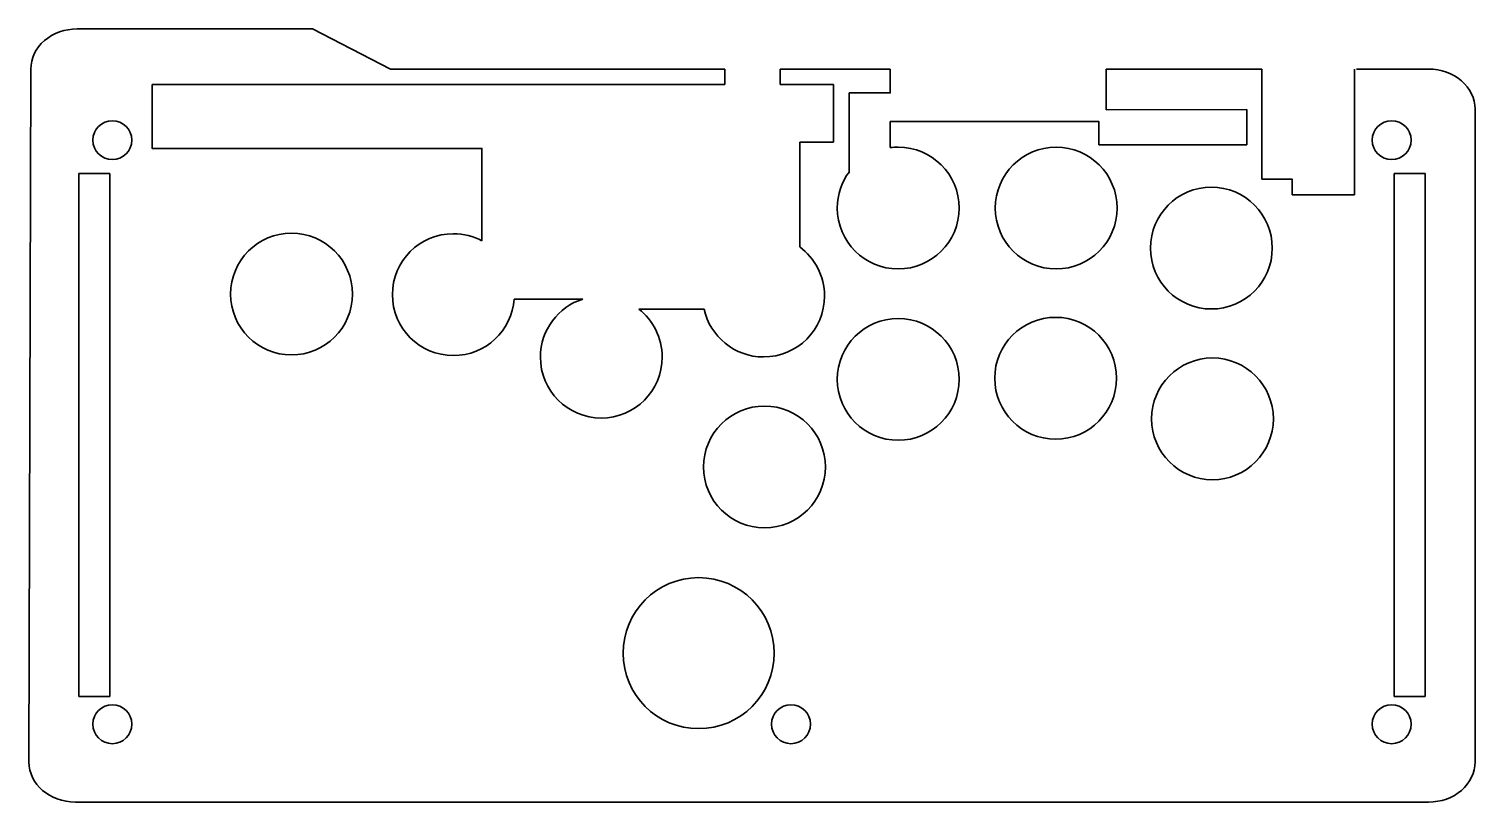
# Model space of a CAD drawing. Header units: millimetres. Extents: x -133 to 127, y -72 to 67.
import ezdxf

# ---------------------------------------------------------------- set-up
doc = ezdxf.new("R2010")
doc.units = ezdxf.units.MM
doc.header["$MEASUREMENT"] = 0
doc.layers.add('Layer 1', color=7, linetype='Continuous')

msp = doc.modelspace()

# ---------------------------------------------------------------- linework, layer by layer
at = {"layer": 'Layer 1', "color": 250, "lineweight": 35}
for centre, major_axis in [((51.5253, 34.8265), (0, 10.95)), ((79.4255, 27.6266), (0, 10.95)), ((-85.9555, 19.3635), (0, 10.95)), ((23.1255, 4.0267), (0, 10.95)), ((51.4255, 4.2266), (0, 10.95)), ((79.6254, -3.0734), (0, 10.95)), ((-0.9245, -11.7237), (0, 10.95)), ((-12.7577, -45.194), (0, 13.575))]:
    msp.add_ellipse(centre, major_axis=major_axis, ratio=1, dxfattribs=at)
for points, knots in [([(-8.0603, 59.8227), (-8.0603, 59.8227), (-68.1732, 59.8227), (-68.1732, 59.8227), (-68.1732, 59.8227), (-82.1647, 67.0292), (-82.1647, 67.0292), (-82.1647, 67.0292), (-124.4828, 67.0292), (-124.4828, 67.0292), (-126.697, 67.0292), (-128.8205, 66.2698), (-130.3861, 64.9184), (-131.9517, 63.567), (-132.8314, 61.7339), (-132.8314, 59.8226), (-132.8314, 59.8226), (-133.1643, -64.7642), (-133.1643, -64.7642), (-133.1643, -68.7443), (-129.4265, -71.9708), (-124.8157, -71.9708), (-124.8157, -71.9708), (118.4871, -71.9708), (118.4871, -71.9708), (120.7013, -71.9708), (122.8248, -71.2115), (124.3904, -69.86), (125.9561, -68.5085), (126.8357, -66.6755), (126.8357, -64.7642), (126.8357, -64.7642), (126.8357, 52.6161), (126.8357, 52.6161), (126.8357, 54.5274), (125.956, 56.3604), (124.3904, 57.7119), (122.8248, 59.0633), (120.7013, 59.8227), (118.4871, 59.8227), (118.4871, 59.8227), (105.5261, 59.8227), (105.5261, 59.8227)], [0, 0, 0, 0, 0.07142857, 0.07142857, 0.07142857, 0.14285714, 0.14285714, 0.14285714, 0.21428571, 0.21428571, 0.21428571, 0.28571429, 0.28571429, 0.28571429, 0.35714286, 0.35714286, 0.35714286, 0.42857143, 0.42857143, 0.42857143, 0.5, 0.5, 0.5, 0.57142857, 0.57142857, 0.57142857, 0.64285714, 0.64285714, 0.64285714, 0.71428571, 0.71428571, 0.71428571, 0.78571429, 0.78571429, 0.78571429, 0.85714286, 0.85714286, 0.85714286, 0.92857143, 0.92857143, 0.92857143, 1, 1, 1, 1]), ([(14.3349, 41.3568), (14.3349, 41.3568), (14.3349, 46.5283), (14.3349, 46.5283), (14.3349, 46.5283), (14.3349, 55.5283), (14.3349, 55.5283), (14.3349, 55.5283), (21.693, 55.5283), (21.693, 55.5283), (21.693, 55.5283), (21.693, 59.8227), (21.693, 59.8227)], [0, 0, 0, 0, 0.25, 0.25, 0.25, 0.5, 0.5, 0.5, 0.75, 0.75, 0.75, 1, 1, 1, 1]), ([(105.1367, 59.8227), (105.1367, 59.8227), (105.1367, 37.2277), (105.1367, 37.2277), (105.1367, 37.2277), (93.9407, 37.2277), (93.9407, 37.2277)], [0, 0, 0, 0, 0.5, 0.5, 0.5, 1, 1, 1, 1]), ([(-111.0353, 57.0291), (-111.0353, 57.0291), (-111.0353, 45.5534), (-111.0353, 45.5534), (-111.0353, 45.5534), (-51.7154, 45.5534), (-51.7154, 45.5534), (-51.7154, 45.5534), (-51.7154, 28.9248), (-51.7154, 28.9248)], [0, 0, 0, 0, 0.33333333, 0.33333333, 0.33333333, 0.66666667, 0.66666667, 0.66666667, 1, 1, 1, 1]), ([(1.8957, 57.0281), (1.8957, 57.0281), (11.4754, 57.0281), (11.4754, 57.0281), (11.4754, 57.0281), (11.4754, 46.6817), (11.4754, 46.6817), (11.4754, 46.6817), (5.4183, 46.6817), (5.4183, 46.6817)], [0, 0, 0, 0, 0.33333333, 0.33333333, 0.33333333, 0.66666667, 0.66666667, 0.66666667, 1, 1, 1, 1]), ([(-114.6645, 47.0275), (-114.6645, 48.9617), (-116.2325, 50.5296), (-118.1625, 50.5296), (-120.0967, 50.5296), (-121.6645, 48.9617), (-121.6645, 47.0275), (-121.6645, 45.0975), (-120.0967, 43.5296), (-118.1625, 43.5296), (-116.2325, 43.5296), (-114.6645, 45.0975), (-114.6645, 47.0275)], [0, 0, 0, 0, 0.25, 0.25, 0.25, 0.5, 0.5, 0.5, 0.75, 0.75, 0.75, 1, 1, 1, 1]), ([(21.693, 50.3667), (21.693, 50.3667), (59.2164, 50.3667), (59.2164, 50.3667), (59.2164, 50.3667), (59.2164, 46.1914), (59.2164, 46.1914), (59.2164, 46.1914), (85.8257, 46.1914), (85.8257, 46.1914)], [0, 0, 0, 0, 0.33333333, 0.33333333, 0.33333333, 0.66666667, 0.66666667, 0.66666667, 1, 1, 1, 1]), ([(115.336, 47.0275), (115.336, 48.9617), (113.7681, 50.5296), (111.8339, 50.5296), (109.9039, 50.5296), (108.336, 48.9617), (108.336, 47.0275), (108.336, 45.0975), (109.9039, 43.5296), (111.8339, 43.5296), (113.7681, 43.5296), (115.336, 45.0975), (115.336, 47.0275)], [0, 0, 0, 0, 0.25, 0.25, 0.25, 0.5, 0.5, 0.5, 0.75, 0.75, 0.75, 1, 1, 1, 1]), ([(5.4183, 27.825), (5.4183, 27.825), (5.4183, 36.5448), (5.4183, 36.5448), (5.4183, 36.5448), (5.4183, 46.6817), (5.4183, 46.6817)], [0, 0, 0, 0, 0.5, 0.5, 0.5, 1, 1, 1, 1]), ([(14.335, 41.3569), (12.9783, 39.5336), (12.1755, 37.2738), (12.1755, 34.8265), (12.1755, 28.7789), (17.0779, 23.8765), (23.1255, 23.8765), (29.1731, 23.8765), (34.0755, 28.7789), (34.0755, 34.8265), (34.0755, 40.8741), (29.1731, 45.7765), (23.1255, 45.7765), (22.6399, 45.7765), (22.1617, 45.7449), (21.6929, 45.6836)], [0, 0, 0, 0, 0.2, 0.2, 0.2, 0.4, 0.4, 0.4, 0.6, 0.6, 0.6, 0.8, 0.8, 0.8, 1, 1, 1, 1]), ([(88.4963, 40.037), (88.4963, 40.037), (93.9407, 40.037), (93.9407, 40.037), (93.9407, 40.037), (93.9407, 37.2277), (93.9407, 37.2277)], [0, 0, 0, 0, 0.5, 0.5, 0.5, 1, 1, 1, 1]), ([(-45.939, 18.4671), (-46.3435, 12.788), (-51.0787, 8.3065), (-56.8609, 8.3065), (-62.9085, 8.3065), (-67.8109, 13.2089), (-67.8109, 19.2565), (-67.8109, 25.3041), (-62.9085, 30.2065), (-56.8609, 30.2065), (-55.001, 30.2065), (-53.2493, 29.7428), (-51.7153, 28.9247)], [0, 0, 0, 0, 0.25, 0.25, 0.25, 0.5, 0.5, 0.5, 0.75, 0.75, 0.75, 1, 1, 1, 1]), ([(-11.7725, 16.6596), (-10.6981, 11.7399), (-6.3166, 8.0567), (-1.0746, 8.0567), (4.973, 8.0567), (9.8754, 12.9591), (9.8754, 19.0067), (9.8754, 22.6237), (8.1217, 25.8311), (5.4183, 27.825)], [0, 0, 0, 0, 0.33333333, 0.33333333, 0.33333333, 0.66666667, 0.66666667, 0.66666667, 1, 1, 1, 1]), ([(-23.5165, 16.6596), (-20.9526, 14.6555), (-19.3045, 11.534), (-19.3045, 8.0275), (-19.3045, 1.9799), (-24.2069, -2.9225), (-30.2545, -2.9225), (-36.3021, -2.9225), (-41.2045, 1.9799), (-41.2045, 8.0275), (-41.2045, 12.9199), (-37.9961, 17.0629), (-33.5684, 18.4671)], [0, 0, 0, 0, 0.25, 0.25, 0.25, 0.5, 0.5, 0.5, 0.75, 0.75, 0.75, 1, 1, 1, 1]), ([(-114.6645, -57.9692), (-114.6645, -56.0391), (-116.2325, -54.4712), (-118.1625, -54.4712), (-120.0967, -54.4712), (-121.6645, -56.0391), (-121.6645, -57.9692), (-121.6645, -59.9033), (-120.0967, -61.4713), (-118.1625, -61.4713), (-116.2325, -61.4713), (-114.6645, -59.9033), (-114.6645, -57.9692)], [0, 0, 0, 0, 0.25, 0.25, 0.25, 0.5, 0.5, 0.5, 0.75, 0.75, 0.75, 1, 1, 1, 1]), ([(7.3366, -57.9692), (7.3366, -56.0391), (5.7687, -54.4712), (3.8345, -54.4712), (1.9045, -54.4712), (0.3366, -56.0391), (0.3366, -57.9692), (0.3366, -59.9033), (1.9045, -61.4712), (3.8345, -61.4712), (5.7687, -61.4712), (7.3366, -59.9033), (7.3366, -57.9692)], [0, 0, 0, 0, 0.25, 0.25, 0.25, 0.5, 0.5, 0.5, 0.75, 0.75, 0.75, 1, 1, 1, 1]), ([(115.336, -57.9692), (115.336, -56.0391), (113.7681, -54.4712), (111.8339, -54.4712), (109.9039, -54.4712), (108.336, -56.0391), (108.336, -57.9692), (108.336, -59.9033), (109.9039, -61.4713), (111.8339, -61.4713), (113.7681, -61.4713), (115.336, -59.9033), (115.336, -57.9692)], [0, 0, 0, 0, 0.25, 0.25, 0.25, 0.5, 0.5, 0.5, 0.75, 0.75, 0.75, 1, 1, 1, 1])]:
    msp.add_open_spline(points, degree=3, knots=knots, dxfattribs=at)
for points in [[(-8.0603, 57.0282), (-8.0603, 57.0282), (-8.0603, 59.8227), (-8.0603, 59.8227)], [(21.693, 59.8227), (21.693, 59.8227), (1.8957, 59.8227), (1.8957, 59.8227)], [(1.8957, 59.8227), (1.8957, 59.8227), (1.8957, 57.0281), (1.8957, 57.0281)], [(88.4963, 59.8227), (88.4963, 59.8227), (60.5124, 59.8227), (60.5124, 59.8227)], [(60.5124, 59.8227), (60.5124, 59.8227), (60.5124, 52.4939), (60.5124, 52.4939)], [(88.4963, 59.8227), (88.4963, 59.8227), (88.4963, 40.037), (88.4963, 40.037)], [(-111.0353, 57.0291), (-111.0353, 57.0291), (-8.0603, 57.0281), (-8.0603, 57.0281)], [(85.8257, 52.5371), (85.8257, 52.5371), (60.5124, 52.4939), (60.5124, 52.4939)], [(85.8257, 52.5371), (85.8257, 52.5371), (85.8257, 46.1914), (85.8257, 46.1914)], [(21.693, 45.6837), (21.693, 45.6837), (21.693, 50.3667), (21.693, 50.3667)], [(-124.1638, -51.9708), (-124.1638, -51.9708), (-124.1635, 41.0285), (-124.1635, 41.0285)], [(-124.1635, 41.0285), (-124.1635, 41.0285), (-118.6302, 41.0285), (-118.6302, 41.0285)], [(-118.6302, 41.0285), (-118.6302, 41.0285), (-118.6302, -52.972), (-118.6302, -52.972)], [(112.3024, 41.0292), (112.3024, 41.0292), (112.3024, -52.9706), (112.3024, -52.9706)], [(112.3024, 41.0292), (112.3024, 41.0292), (117.8358, 41.0292), (117.8358, 41.0292)], [(117.8358, 41.0292), (117.8358, 41.0292), (117.8351, -52.9706), (117.8351, -52.9706)], [(-33.5685, 18.4671), (-33.5685, 18.4671), (-45.939, 18.4671), (-45.939, 18.4671)], [(-23.5165, 16.6596), (-23.5165, 16.6596), (-11.7725, 16.6596), (-11.7725, 16.6596)], [(-124.1638, -52.972), (-124.1638, -52.972), (-124.1638, -51.9708), (-124.1638, -51.9708)], [(-124.1638, -52.972), (-124.1638, -52.972), (-118.6302, -52.972), (-118.6302, -52.972)], [(112.3024, -52.9706), (112.3024, -52.9706), (117.8351, -52.9706), (117.8351, -52.9706)]]:
    msp.add_open_spline(points, degree=3, dxfattribs=at)

doc.saveas('drawing.dxf')
